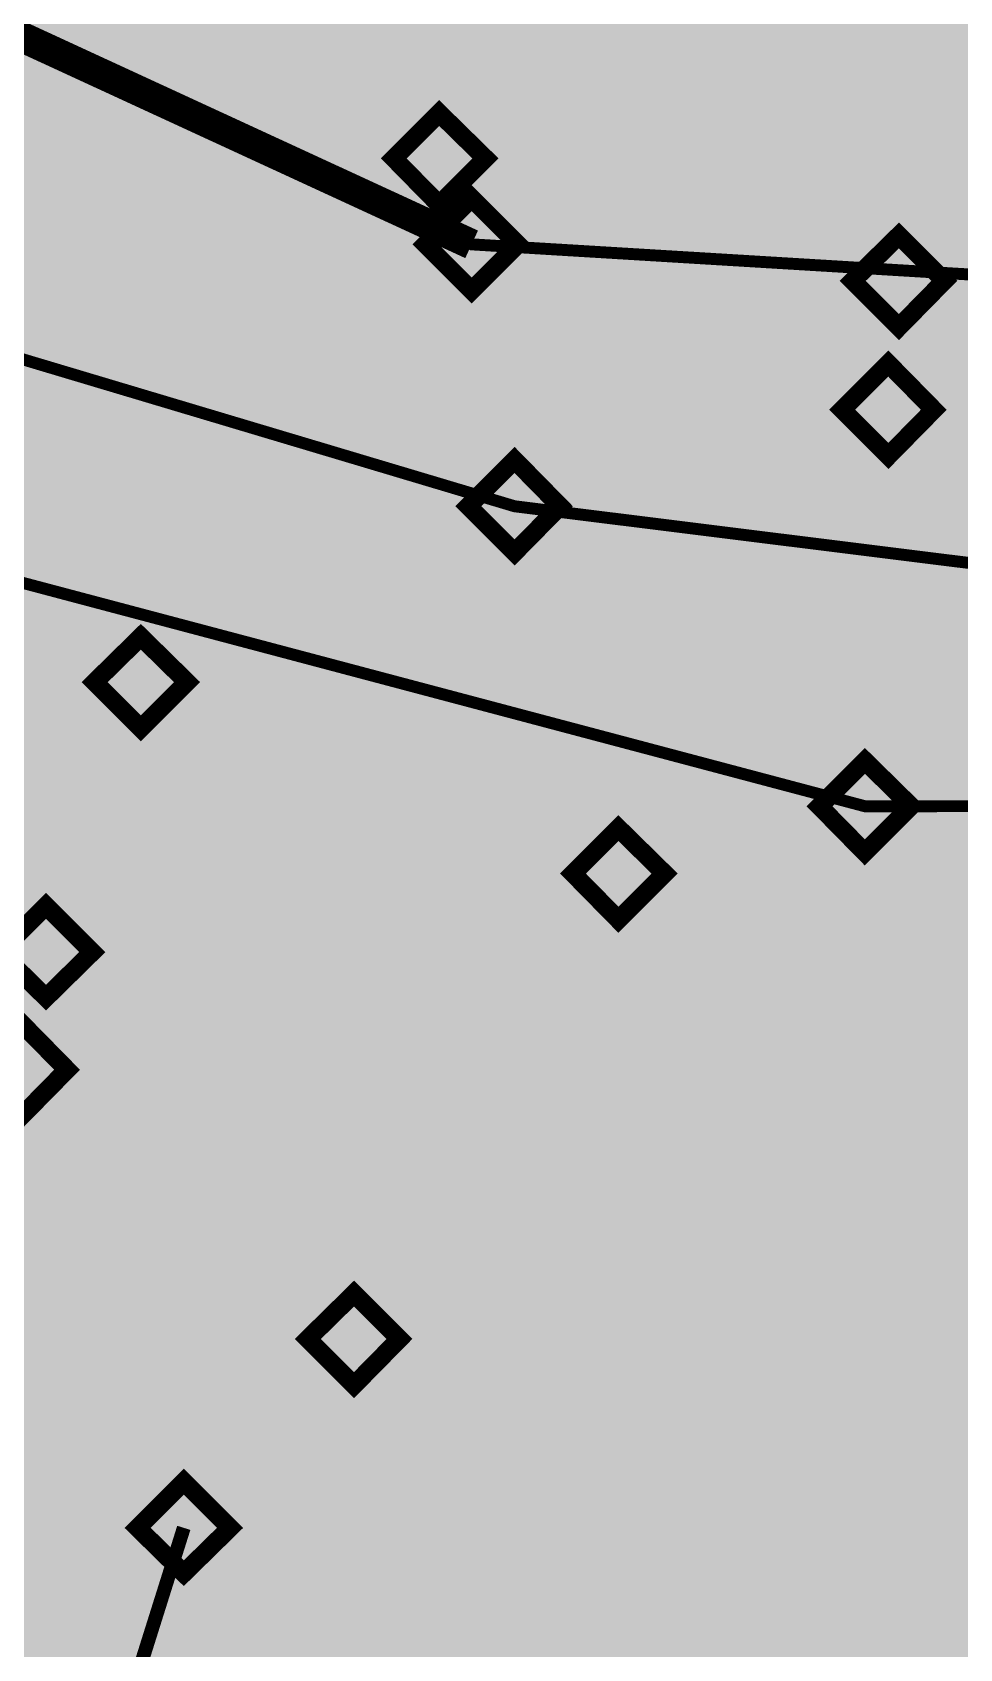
# Model space of a CAD drawing. Header units: millimetres. Extents: x 92 to 588, y 96 to 434.
# Drawn here: x 487.79 to 507.96, y 269.89 to 305.05 of the extents above; entities that cross this region are included whole.
import ezdxf

# ---------------------------------------------------------------- set-up
doc = ezdxf.new("R2010")
doc.units = ezdxf.units.MM
doc.layers.add('H', color=7, linetype='Continuous')
doc.layers.add('P', color=7, linetype='Continuous')

msp = doc.modelspace()

# ---------------------------------------------------------------- hatches: boundary and pattern name
at = {"layer": 'H', "linetype": 'Continuous'}
for points in [[(291.162, 223.903), (291.162, 433.788), (588.166, 433.788), (588.166, 223.903), (291.162, 223.903)], [(488.753, 302.061), (488.682, 302.061), (488.524, 302.096), (488.435, 302.113), (488.365, 302.149), (488.241, 302.237), (488.188, 302.29), (488.118, 302.36), (488.012, 302.554), (487.977, 302.66), (487.941, 302.784), (487.906, 303.084), (487.906, 303.242), (487.906, 303.419), (487.941, 303.719), (487.977, 303.86), (488.012, 303.983), (488.118, 304.23), (488.188, 304.318), (488.259, 304.424), (488.435, 304.583), (488.559, 304.636), (488.665, 304.689), (488.929, 304.742), (489.07, 304.742), (489.141, 304.742), (489.229, 304.742), (489.3, 304.724), (489.353, 304.706), (489.353, 304.371), (489.282, 304.407), (489.211, 304.424), (489.123, 304.442), (489.017, 304.442), (488.929, 304.442), (488.788, 304.407), (488.665, 304.354), (488.541, 304.283), (488.488, 304.23), (488.453, 304.177), (488.365, 304.036), (488.312, 303.877), (488.277, 303.683), (488.259, 303.578), (488.365, 303.401), (488.259, 303.331), (488.259, 303.295), (488.259, 303.26), (488.259, 303.048), (488.277, 302.819), (488.312, 302.731), (488.33, 302.66), (488.4, 302.537), (488.435, 302.484), (488.506, 302.413), (488.594, 302.378), (488.665, 302.343), (488.77, 302.343), (488.859, 302.343), (489, 302.396), (489.07, 302.449), (489.106, 302.484), (489.123, 302.519), (489.176, 302.625), (489.229, 302.801), (489.229, 302.943), (489.229, 303.013), (489.211, 303.154), (489.194, 303.207), (489.159, 303.26), (489.088, 303.348), (489.053, 303.383), (489.017, 303.419), (488.947, 303.454), (488.894, 303.454), (488.806, 303.472), (488.718, 303.472), (488.594, 303.472), (488.488, 303.436), (488.365, 303.401), (488.259, 303.578), (488.382, 303.666), (488.506, 303.719), (488.576, 303.736), (488.718, 303.754), (488.806, 303.754), (488.947, 303.754), (489.07, 303.736), (489.123, 303.719), (489.247, 303.648), (489.3, 303.613), (489.37, 303.56), (489.476, 303.419), (489.511, 303.331), (489.547, 303.242), (489.582, 303.066), (489.582, 302.943), (489.582, 302.854), (489.547, 302.66), (489.511, 302.572), (489.476, 302.502), (489.388, 302.36), (489.335, 302.308), (489.282, 302.237), (489.141, 302.149), (489.07, 302.113), (489, 302.096), (488.841, 302.061), (488.753, 302.061)], [(490.023, 302.113), (491.205, 304.389), (489.882, 304.389), (489.882, 304.689), (491.522, 304.689), (491.522, 304.301), (490.393, 302.113), (490.023, 302.113)], [(493.745, 302.061), (493.674, 302.061), (493.515, 302.096), (493.427, 302.113), (493.357, 302.149), (493.233, 302.237), (493.18, 302.29), (493.11, 302.36), (493.021, 302.554), (492.969, 302.66), (492.933, 302.784), (492.898, 303.084), (492.898, 303.242), (492.898, 303.419), (492.933, 303.719), (492.969, 303.86), (493.004, 303.983), (493.11, 304.23), (493.18, 304.318), (493.251, 304.424), (493.427, 304.583), (493.551, 304.636), (493.656, 304.689), (493.921, 304.742), (494.062, 304.742), (494.15, 304.742), (494.221, 304.742), (494.291, 304.724), (494.344, 304.706), (494.344, 304.371), (494.274, 304.407), (494.203, 304.424), (494.115, 304.442), (494.009, 304.442), (493.939, 304.442), (493.78, 304.407), (493.656, 304.354), (493.533, 304.283), (493.48, 304.23), (493.445, 304.177), (493.357, 304.036), (493.304, 303.877), (493.268, 303.683), (493.251, 303.578), (493.357, 303.401), (493.251, 303.331), (493.251, 303.295), (493.251, 303.26), (493.251, 303.048), (493.268, 302.819), (493.304, 302.731), (493.321, 302.66), (493.392, 302.537), (493.427, 302.484), (493.498, 302.413), (493.586, 302.378), (493.656, 302.343), (493.762, 302.343), (493.85, 302.343), (493.992, 302.396), (494.062, 302.449), (494.097, 302.484), (494.115, 302.519), (494.168, 302.625), (494.221, 302.801), (494.221, 302.943), (494.221, 303.013), (494.203, 303.154), (494.186, 303.207), (494.15, 303.26), (494.097, 303.348), (494.045, 303.383), (494.009, 303.419), (493.939, 303.454), (493.886, 303.454), (493.798, 303.472), (493.709, 303.472), (493.586, 303.472), (493.48, 303.436), (493.357, 303.401), (493.251, 303.578), (493.374, 303.666), (493.515, 303.719), (493.568, 303.736), (493.709, 303.754), (493.798, 303.754), (493.939, 303.754), (494.062, 303.736), (494.115, 303.719), (494.239, 303.648), (494.291, 303.613), (494.362, 303.56), (494.468, 303.419), (494.503, 303.331), (494.538, 303.242), (494.574, 303.066), (494.574, 302.943), (494.574, 302.854), (494.538, 302.66), (494.503, 302.572), (494.468, 302.502), (494.38, 302.36), (494.327, 302.308), (494.274, 302.237), (494.15, 302.149), (494.062, 302.113), (493.992, 302.096), (493.833, 302.061), (493.745, 302.061)], [(495.015, 302.113), (496.196, 304.389), (494.874, 304.389), (494.874, 304.689), (496.514, 304.689), (496.514, 304.301), (495.385, 302.113), (495.015, 302.113)], [(496.637, 301.302), (495.65, 302.308), (496.637, 303.295), (497.643, 302.308), (496.637, 301.302)], [(491.981, 302.113), (491.981, 302.607), (492.386, 302.607), (492.386, 302.113), (491.981, 302.113)], [(497.343, 299.432), (496.338, 300.438), (497.343, 301.443), (498.348, 300.438), (497.343, 299.432)], [(506.639, 298.639), (505.633, 299.644), (506.639, 300.632), (507.626, 299.644), (506.639, 298.639)], [(496.038, 296.963), (495.879, 296.981), (495.808, 297.016), (495.738, 297.051), (495.614, 297.139), (495.561, 297.192), (495.491, 297.263), (495.385, 297.457), (495.35, 297.563), (495.315, 297.686), (495.279, 297.968), (495.262, 298.145), (495.279, 298.303), (495.315, 298.621), (495.332, 298.744), (495.367, 298.886), (495.491, 299.115), (495.544, 299.221), (495.632, 299.327), (495.808, 299.468), (495.914, 299.538), (496.02, 299.573), (496.285, 299.644), (496.426, 299.644), (496.514, 299.644), (496.585, 299.626), (496.655, 299.626), (496.726, 299.609), (496.726, 299.274), (496.655, 299.291), (496.567, 299.327), (496.479, 299.344), (496.373, 299.344), (496.302, 299.344), (496.161, 299.309), (496.02, 299.256), (495.914, 299.185), (495.861, 299.133), (495.808, 299.062), (495.738, 298.938), (495.667, 298.78), (495.632, 298.586), (495.632, 298.48), (495.738, 298.303), (495.632, 298.233), (495.614, 298.198), (495.614, 298.162), (495.614, 297.933), (495.65, 297.721), (495.667, 297.633), (495.703, 297.563), (495.755, 297.439), (495.808, 297.386), (495.879, 297.316), (495.95, 297.263), (496.038, 297.245), (496.126, 297.245), (496.232, 297.245), (496.355, 297.298), (496.426, 297.351), (496.461, 297.386), (496.496, 297.422), (496.549, 297.527), (496.585, 297.686), (496.585, 297.827), (496.585, 297.915), (496.567, 298.039), (496.549, 298.092), (496.532, 298.145), (496.461, 298.251), (496.408, 298.286), (496.373, 298.303), (496.302, 298.339), (496.267, 298.356), (496.179, 298.374), (496.091, 298.374), (495.967, 298.374), (495.844, 298.339), (495.738, 298.303), (495.632, 298.48), (495.755, 298.55), (495.879, 298.603), (495.95, 298.639), (496.091, 298.656), (496.161, 298.656), (496.302, 298.656), (496.426, 298.621), (496.479, 298.603), (496.602, 298.55), (496.655, 298.498), (496.726, 298.445), (496.831, 298.321), (496.867, 298.233), (496.902, 298.145), (496.937, 297.951), (496.937, 297.845), (496.937, 297.757), (496.902, 297.563), (496.884, 297.474), (496.849, 297.404), (496.761, 297.263), (496.708, 297.192), (496.637, 297.139), (496.514, 297.051), (496.443, 297.016), (496.373, 296.981), (496.214, 296.963), (496.038, 296.963)], [(497.978, 296.963), (497.819, 296.981), (497.749, 297.016), (497.678, 297.051), (497.555, 297.139), (497.502, 297.192), (497.431, 297.263), (497.325, 297.457), (497.29, 297.563), (497.255, 297.686), (497.22, 297.968), (497.22, 298.145), (497.22, 298.303), (497.255, 298.621), (497.29, 298.744), (497.325, 298.886), (497.431, 299.115), (497.502, 299.221), (497.572, 299.327), (497.749, 299.468), (497.855, 299.538), (497.978, 299.573), (498.225, 299.644), (498.366, 299.644), (498.454, 299.644), (498.542, 299.626), (498.613, 299.626), (498.666, 299.609), (498.666, 299.274), (498.595, 299.291), (498.525, 299.327), (498.419, 299.344), (498.331, 299.344), (498.243, 299.344), (498.101, 299.309), (497.978, 299.256), (497.855, 299.185), (497.802, 299.133), (497.766, 299.062), (497.678, 298.938), (497.625, 298.78), (497.59, 298.586), (497.572, 298.48), (497.678, 298.303), (497.572, 298.233), (497.572, 298.198), (497.572, 298.162), (497.572, 298.127), (497.555, 298.074), (497.572, 297.933), (497.59, 297.721), (497.608, 297.633), (497.643, 297.563), (497.713, 297.439), (497.749, 297.386), (497.819, 297.316), (497.907, 297.263), (497.978, 297.245), (498.066, 297.245), (498.172, 297.245), (498.295, 297.298), (498.384, 297.351), (498.401, 297.386), (498.437, 297.422), (498.49, 297.527), (498.525, 297.686), (498.542, 297.827), (498.542, 297.915), (498.525, 298.039), (498.49, 298.092), (498.472, 298.145), (498.401, 298.251), (498.366, 298.286), (498.331, 298.303), (498.243, 298.339), (498.207, 298.356), (498.119, 298.374), (498.031, 298.374), (497.907, 298.374), (497.802, 298.339), (497.678, 298.303), (497.572, 298.48), (497.696, 298.55), (497.819, 298.603), (497.89, 298.639), (498.031, 298.656), (498.101, 298.656), (498.26, 298.656), (498.366, 298.621), (498.437, 298.603), (498.542, 298.55), (498.613, 298.498), (498.684, 298.445), (498.789, 298.321), (498.825, 298.233), (498.86, 298.145), (498.895, 297.951), (498.895, 297.845), (498.895, 297.757), (498.86, 297.563), (498.825, 297.474), (498.789, 297.404), (498.701, 297.263), (498.648, 297.192), (498.595, 297.139), (498.454, 297.051), (498.384, 297.016), (498.313, 296.981), (498.154, 296.963), (497.978, 296.963)], [(501.082, 296.945), (500.994, 296.945), (500.818, 296.981), (500.73, 296.998), (500.659, 297.033), (500.518, 297.122), (500.465, 297.175), (500.412, 297.228), (500.324, 297.351), (500.306, 297.422), (500.271, 297.492), (500.236, 297.651), (500.236, 297.721), (500.253, 297.827), (500.306, 298.021), (500.359, 298.109), (500.412, 298.198), (500.571, 298.339), (500.677, 298.392), (500.818, 298.251), (500.712, 298.127), (500.659, 298.074), (500.624, 297.986), (500.589, 297.827), (500.589, 297.739), (500.589, 297.633), (500.659, 297.439), (500.73, 297.369), (500.8, 297.298), (500.977, 297.21), (501.082, 297.21), (501.188, 297.21), (501.365, 297.28), (501.435, 297.333), (501.506, 297.404), (501.559, 297.58), (501.576, 297.704), (501.559, 297.774), (501.541, 297.898), (501.506, 297.951), (501.47, 298.004), (501.347, 298.092), (501.259, 298.145), (501.206, 298.18), (501.1, 298.215), (501.012, 298.251), (500.888, 298.303), (500.818, 298.251), (500.677, 298.392), (500.589, 298.462), (500.447, 298.568), (500.395, 298.639), (500.359, 298.709), (500.306, 298.868), (500.306, 298.974), (500.306, 299.044), (500.342, 299.185), (500.395, 299.291), (500.465, 299.415), (500.518, 299.45), (500.589, 299.503), (500.712, 299.573), (500.853, 299.626), (500.994, 299.644), (501.171, 299.644), (501.329, 299.626), (501.47, 299.573), (501.594, 299.503), (501.647, 299.468), (501.7, 299.415), (501.77, 299.309), (501.841, 299.203), (501.859, 299.062), (501.859, 298.991), (501.859, 298.903), (501.806, 298.727), (501.753, 298.656), (501.7, 298.568), (501.559, 298.427), (501.47, 298.392), (501.329, 298.533), (501.435, 298.656), (501.47, 298.709), (501.488, 298.78), (501.523, 298.921), (501.523, 298.991), (501.523, 299.08), (501.453, 299.221), (501.4, 299.274), (501.382, 299.309), (501.312, 299.344), (501.188, 299.397), (501.082, 299.397), (500.994, 299.397), (500.835, 299.344), (500.765, 299.291), (500.747, 299.274), (500.694, 299.203), (500.659, 299.097), (500.659, 299.009), (500.659, 298.956), (500.677, 298.833), (500.712, 298.797), (500.747, 298.744), (500.835, 298.674), (500.906, 298.639), (500.959, 298.603), (501.065, 298.55), (501.171, 298.498), (501.259, 298.48), (501.329, 298.533), (501.47, 298.392), (501.576, 298.321), (501.753, 298.198), (501.806, 298.109), (501.859, 298.039), (501.929, 297.845), (501.929, 297.721), (501.929, 297.651), (501.894, 297.492), (501.841, 297.351), (501.735, 297.228), (501.682, 297.175), (501.629, 297.122), (501.488, 297.033), (501.329, 296.981), (501.171, 296.945), (501.082, 296.945)], [(502.97, 296.963), (502.811, 296.981), (502.74, 297.016), (502.67, 297.051), (502.546, 297.139), (502.494, 297.192), (502.423, 297.263), (502.317, 297.457), (502.282, 297.563), (502.247, 297.686), (502.211, 297.968), (502.211, 298.145), (502.211, 298.303), (502.247, 298.621), (502.282, 298.744), (502.317, 298.886), (502.423, 299.115), (502.494, 299.221), (502.564, 299.327), (502.74, 299.468), (502.846, 299.538), (502.97, 299.573), (503.217, 299.644), (503.358, 299.644), (503.446, 299.644), (503.534, 299.626), (503.605, 299.626), (503.658, 299.609), (503.658, 299.274), (503.587, 299.291), (503.517, 299.327), (503.411, 299.344), (503.323, 299.344), (503.234, 299.344), (503.093, 299.309), (502.97, 299.256), (502.846, 299.185), (502.793, 299.133), (502.758, 299.062), (502.67, 298.938), (502.617, 298.78), (502.582, 298.586), (502.564, 298.48), (502.67, 298.303), (502.564, 298.233), (502.564, 298.198), (502.564, 298.162), (502.564, 297.933), (502.582, 297.721), (502.617, 297.633), (502.635, 297.563), (502.705, 297.439), (502.74, 297.386), (502.811, 297.316), (502.899, 297.263), (502.97, 297.245), (503.058, 297.245), (503.164, 297.245), (503.287, 297.298), (503.375, 297.351), (503.411, 297.386), (503.428, 297.422), (503.481, 297.527), (503.534, 297.686), (503.534, 297.827), (503.534, 297.915), (503.517, 298.039), (503.481, 298.092), (503.464, 298.145), (503.393, 298.251), (503.358, 298.286), (503.323, 298.303), (503.234, 298.339), (503.199, 298.356), (503.111, 298.374), (503.023, 298.374), (502.899, 298.374), (502.793, 298.339), (502.67, 298.303), (502.564, 298.48), (502.688, 298.55), (502.811, 298.603), (502.882, 298.639), (503.023, 298.656), (503.093, 298.656), (503.252, 298.656), (503.358, 298.621), (503.428, 298.603), (503.534, 298.55), (503.605, 298.498), (503.675, 298.445), (503.781, 298.321), (503.816, 298.233), (503.852, 298.145), (503.887, 297.951), (503.887, 297.845), (503.887, 297.757), (503.852, 297.563), (503.816, 297.474), (503.781, 297.404), (503.693, 297.263), (503.64, 297.192), (503.587, 297.139), (503.446, 297.051), (503.375, 297.016), (503.305, 296.981), (503.146, 296.963), (502.97, 296.963)], [(488.153, 296.081), (489.335, 298.374), (487.994, 298.374), (487.994, 298.674), (489.635, 298.674), (489.635, 298.286), (488.524, 296.081), (488.153, 296.081)], [(492.087, 296.081), (492.087, 296.981), (492.087, 297.263), (492.087, 298.268), (491.222, 297.263), (492.087, 297.263), (492.087, 296.981), (490.94, 296.981), (490.94, 297.333), (492.104, 298.674), (492.422, 298.674), (492.422, 297.263), (492.722, 297.263), (492.722, 296.981), (492.422, 296.981), (492.422, 296.081), (492.087, 296.081)], [(493.004, 296.081), (493.004, 296.451), (493.18, 296.61), (493.339, 296.769), (493.48, 296.91), (493.639, 297.069), (493.78, 297.228), (493.974, 297.492), (494.045, 297.598), (494.08, 297.686), (494.133, 297.898), (494.15, 298.004), (494.133, 298.109), (494.115, 298.18), (494.097, 298.233), (494.045, 298.286), (494.027, 298.321), (493.956, 298.374), (493.886, 298.392), (493.798, 298.427), (493.709, 298.427), (493.604, 298.427), (493.515, 298.409), (493.427, 298.374), (493.339, 298.339), (493.268, 298.321), (493.198, 298.268), (493.127, 298.233), (493.092, 298.198), (493.074, 298.568), (493.18, 298.621), (493.357, 298.674), (493.462, 298.692), (493.639, 298.727), (493.727, 298.727), (493.815, 298.727), (493.974, 298.709), (494.115, 298.656), (494.239, 298.586), (494.291, 298.533), (494.344, 298.48), (494.415, 298.374), (494.468, 298.251), (494.503, 298.092), (494.503, 298.021), (494.485, 297.863), (494.468, 297.739), (494.415, 297.616), (494.362, 297.492), (494.291, 297.386), (494.203, 297.28), (494.115, 297.157), (494.027, 297.051), (493.85, 296.875), (493.656, 296.681), (493.462, 296.504), (493.339, 296.381), (494.609, 296.381), (494.609, 296.081), (493.004, 296.081)], [(506.409, 295.834), (505.404, 296.839), (506.409, 297.845), (507.397, 296.839), (506.409, 295.834)], [(499.336, 297.016), (499.336, 297.51), (499.76, 297.51), (499.76, 297.016), (499.336, 297.016)], [(490.111, 296.081), (490.111, 296.575), (490.517, 296.575), (490.517, 296.081), (490.111, 296.081)], [(498.278, 293.735), (497.272, 294.74), (498.278, 295.746), (499.266, 294.74), (498.278, 293.735)], [(504.24, 292.324), (504.134, 292.342), (503.975, 292.359), (503.887, 292.394), (503.816, 292.412), (503.675, 292.5), (503.622, 292.553), (503.57, 292.606), (503.481, 292.73), (503.446, 292.8), (503.428, 292.871), (503.393, 293.029), (503.393, 293.1), (503.393, 293.206), (503.464, 293.4), (503.517, 293.488), (503.57, 293.576), (503.728, 293.717), (503.834, 293.77), (503.975, 293.629), (503.869, 293.523), (503.816, 293.453), (503.781, 293.382), (503.746, 293.223), (503.746, 293.135), (503.746, 293.012), (503.816, 292.818), (503.887, 292.747), (503.958, 292.677), (504.134, 292.588), (504.24, 292.588), (504.346, 292.588), (504.522, 292.659), (504.593, 292.73), (504.645, 292.8), (504.716, 292.977), (504.716, 293.082), (504.716, 293.153), (504.698, 293.276), (504.663, 293.329), (504.628, 293.382), (504.504, 293.47), (504.416, 293.523), (504.346, 293.559), (504.257, 293.594), (504.169, 293.629), (504.046, 293.682), (503.975, 293.629), (503.834, 293.77), (503.746, 293.841), (503.605, 293.964), (503.552, 294.017), (503.517, 294.088), (503.464, 294.264), (503.464, 294.352), (503.464, 294.423), (503.481, 294.564), (503.552, 294.688), (503.622, 294.793), (503.675, 294.846), (503.728, 294.882), (503.852, 294.952), (503.993, 295.005), (504.152, 295.04), (504.328, 295.04), (504.487, 295.005), (504.628, 294.97), (504.751, 294.899), (504.804, 294.846), (504.857, 294.811), (504.928, 294.705), (504.981, 294.582), (505.016, 294.441), (505.016, 294.37), (505.016, 294.282), (504.963, 294.123), (504.91, 294.035), (504.857, 293.947), (504.716, 293.823), (504.628, 293.77), (504.487, 293.911), (504.593, 294.035), (504.628, 294.088), (504.645, 294.158), (504.681, 294.299), (504.681, 294.37), (504.663, 294.458), (504.61, 294.599), (504.557, 294.67), (504.522, 294.688), (504.451, 294.74), (504.328, 294.776), (504.24, 294.776), (504.152, 294.776), (503.993, 294.723), (503.922, 294.67), (503.905, 294.652), (503.852, 294.582), (503.816, 294.476), (503.799, 294.388), (503.816, 294.335), (503.834, 294.229), (503.869, 294.176), (503.905, 294.141), (503.993, 294.053), (504.046, 294.017), (504.222, 293.929), (504.328, 293.894), (504.416, 293.858), (504.487, 293.911), (504.628, 293.77), (504.734, 293.7), (504.892, 293.576), (504.963, 293.506), (505.016, 293.418), (505.069, 293.223), (505.086, 293.118), (505.069, 293.029), (505.051, 292.871), (504.981, 292.747), (504.892, 292.606), (504.84, 292.553), (504.769, 292.5), (504.645, 292.412), (504.487, 292.359), (504.328, 292.342), (504.24, 292.324)], [(499.283, 292.342), (499.195, 292.342), (499.036, 292.377), (498.966, 292.394), (498.895, 292.43), (498.772, 292.518), (498.701, 292.571), (498.648, 292.641), (498.542, 292.835), (498.49, 292.941), (498.472, 293.065), (498.419, 293.365), (498.419, 293.523), (498.419, 293.7), (498.454, 294), (498.49, 294.141), (498.525, 294.264), (498.631, 294.511), (498.701, 294.599), (498.772, 294.705), (498.966, 294.864), (499.072, 294.917), (499.177, 294.97), (499.442, 295.023), (499.583, 295.023), (499.671, 295.023), (499.742, 295.023), (499.812, 295.005), (499.883, 294.987), (499.883, 294.652), (499.812, 294.688), (499.724, 294.705), (499.636, 294.723), (499.53, 294.723), (499.46, 294.723), (499.301, 294.688), (499.177, 294.635), (499.072, 294.564), (499.019, 294.511), (498.966, 294.458), (498.878, 294.317), (498.825, 294.158), (498.789, 293.964), (498.772, 293.858), (498.895, 293.682), (498.772, 293.612), (498.772, 293.576), (498.772, 293.541), (498.772, 293.329), (498.807, 293.1), (498.825, 293.012), (498.86, 292.941), (498.913, 292.818), (498.948, 292.765), (499.036, 292.694), (499.107, 292.659), (499.195, 292.624), (499.283, 292.624), (499.389, 292.624), (499.513, 292.677), (499.583, 292.73), (499.618, 292.765), (499.654, 292.8), (499.689, 292.906), (499.742, 293.065), (499.742, 293.223), (499.742, 293.294), (499.724, 293.435), (499.707, 293.488), (499.689, 293.541), (499.618, 293.629), (499.565, 293.664), (499.53, 293.7), (499.46, 293.735), (499.424, 293.735), (499.336, 293.753), (499.248, 293.753), (499.125, 293.753), (499.001, 293.717), (498.895, 293.682), (498.772, 293.858), (498.895, 293.947), (499.036, 294), (499.089, 294.017), (499.248, 294.035), (499.319, 294.035), (499.46, 294.035), (499.583, 294.017), (499.636, 294), (499.76, 293.929), (499.812, 293.894), (499.883, 293.841), (499.989, 293.7), (500.024, 293.612), (500.059, 293.523), (500.095, 293.347), (500.095, 293.223), (500.095, 293.135), (500.059, 292.941), (500.024, 292.853), (500.006, 292.783), (499.901, 292.641), (499.848, 292.588), (499.795, 292.518), (499.671, 292.43), (499.601, 292.394), (499.53, 292.377), (499.371, 292.342), (499.283, 292.342)], [(501.224, 292.342), (501.135, 292.342), (500.977, 292.377), (500.906, 292.394), (500.835, 292.43), (500.712, 292.518), (500.659, 292.571), (500.589, 292.641), (500.483, 292.835), (500.447, 292.941), (500.412, 293.065), (500.377, 293.365), (500.377, 293.523), (500.377, 293.7), (500.412, 294), (500.43, 294.141), (500.483, 294.264), (500.589, 294.511), (500.659, 294.599), (500.73, 294.705), (500.906, 294.864), (501.012, 294.917), (501.135, 294.97), (501.382, 295.023), (501.523, 295.023), (501.612, 295.023), (501.682, 295.023), (501.753, 295.005), (501.823, 294.987), (501.823, 294.652), (501.753, 294.688), (501.665, 294.705), (501.576, 294.723), (501.488, 294.723), (501.4, 294.723), (501.259, 294.688), (501.118, 294.635), (501.012, 294.564), (500.959, 294.511), (500.906, 294.458), (500.835, 294.317), (500.765, 294.158), (500.73, 293.964), (500.73, 293.858), (500.835, 293.682), (500.73, 293.612), (500.73, 293.576), (500.712, 293.541), (500.712, 293.329), (500.747, 293.1), (500.765, 293.012), (500.8, 292.941), (500.871, 292.818), (500.906, 292.765), (500.977, 292.694), (501.047, 292.659), (501.135, 292.624), (501.224, 292.624), (501.329, 292.624), (501.453, 292.677), (501.523, 292.73), (501.559, 292.765), (501.594, 292.8), (501.647, 292.906), (501.682, 293.065), (501.7, 293.223), (501.7, 293.294), (501.665, 293.435), (501.647, 293.488), (501.629, 293.541), (501.559, 293.629), (501.523, 293.664), (501.488, 293.7), (501.4, 293.735), (501.365, 293.735), (501.276, 293.753), (501.188, 293.753), (501.065, 293.753), (500.941, 293.717), (500.835, 293.682), (500.73, 293.858), (500.853, 293.947), (500.977, 294), (501.047, 294.017), (501.188, 294.035), (501.259, 294.035), (501.4, 294.035), (501.523, 294.017), (501.576, 294), (501.7, 293.929), (501.77, 293.894), (501.823, 293.841), (501.929, 293.7), (501.982, 293.612), (502, 293.523), (502.035, 293.347), (502.053, 293.223), (502.035, 293.135), (502.017, 292.941), (501.982, 292.853), (501.947, 292.783), (501.859, 292.641), (501.806, 292.588), (501.735, 292.518), (501.612, 292.43), (501.541, 292.394), (501.47, 292.377), (501.312, 292.342), (501.224, 292.342)], [(505.545, 292.394), (506.727, 294.67), (505.386, 294.67), (505.386, 294.97), (507.027, 294.97), (507.027, 294.582), (505.915, 292.394), (505.545, 292.394)], [(489.088, 290.666), (488.912, 290.666), (488.735, 290.701), (488.559, 290.754), (488.418, 290.807), (488.418, 291.177), (488.488, 291.142), (488.559, 291.107), (488.629, 291.072), (488.718, 291.036), (488.823, 291.001), (488.912, 290.983), (489, 290.966), (489.106, 290.966), (489.194, 290.966), (489.3, 291.001), (489.353, 291.019), (489.441, 291.089), (489.476, 291.124), (489.529, 291.195), (489.564, 291.301), (489.6, 291.407), (489.6, 291.548), (489.6, 291.601), (489.582, 291.724), (489.564, 291.777), (489.547, 291.812), (489.494, 291.883), (489.458, 291.918), (489.423, 291.953), (489.335, 291.989), (489.282, 292.006), (489.159, 292.024), (489.035, 292.042), (488.894, 292.024), (488.753, 292.006), (488.612, 291.989), (488.524, 291.971), (488.524, 293.294), (489.935, 293.294), (489.935, 292.994), (488.859, 292.994), (488.859, 292.306), (489.035, 292.324), (489.088, 292.324), (489.282, 292.324), (489.423, 292.289), (489.494, 292.271), (489.635, 292.218), (489.688, 292.165), (489.758, 292.112), (489.846, 291.989), (489.882, 291.918), (489.917, 291.848), (489.952, 291.654), (489.952, 291.548), (489.952, 291.442), (489.917, 291.283), (489.899, 291.195), (489.864, 291.124), (489.776, 290.983), (489.723, 290.913), (489.67, 290.86), (489.529, 290.772), (489.458, 290.736), (489.37, 290.701), (489.194, 290.666), (489.088, 290.666)], [(502.494, 292.394), (502.494, 292.888), (502.917, 292.888), (502.917, 292.394), (502.494, 292.394)], [(490.146, 289.907), (489.141, 290.913), (490.146, 291.901), (491.152, 290.913), (490.146, 289.907)], [(487.43, 290.719), (487.43, 291.213), (487.853, 291.213), (487.853, 290.719), (487.43, 290.719)], [(506.903, 287.967), (506.815, 287.967), (506.656, 288.002), (506.586, 288.02), (506.515, 288.055), (506.392, 288.143), (506.339, 288.196), (506.268, 288.267), (506.162, 288.461), (506.127, 288.584), (506.092, 288.69), (506.057, 288.99), (506.057, 289.149), (506.057, 289.325), (506.092, 289.625), (506.127, 289.766), (506.162, 289.89), (506.268, 290.137), (506.339, 290.243), (506.409, 290.331), (506.586, 290.489), (506.692, 290.542), (506.815, 290.595), (507.062, 290.648), (507.203, 290.648), (507.291, 290.648), (507.38, 290.648), (507.45, 290.631), (507.503, 290.613), (507.503, 290.278), (507.432, 290.313), (507.344, 290.331), (507.256, 290.348), (507.168, 290.348), (507.08, 290.348), (506.939, 290.331), (506.815, 290.278), (506.692, 290.19), (506.639, 290.137), (506.586, 290.084), (506.515, 289.943), (506.462, 289.784), (506.409, 289.59), (506.409, 289.484), (506.515, 289.308), (506.409, 289.237), (506.409, 289.202), (506.409, 289.167), (506.392, 289.131), (506.392, 289.078), (506.409, 288.955), (506.427, 288.726), (506.445, 288.655), (506.48, 288.567), (506.55, 288.443), (506.586, 288.39), (506.656, 288.32), (506.745, 288.285), (506.815, 288.249), (506.903, 288.249), (507.009, 288.249), (507.133, 288.302), (507.203, 288.355), (507.238, 288.39), (507.274, 288.443), (507.327, 288.532), (507.362, 288.708), (507.38, 288.849), (507.38, 288.92), (507.344, 289.061), (507.327, 289.114), (507.309, 289.167), (507.238, 289.255), (507.203, 289.29), (507.168, 289.325), (507.08, 289.361), (507.044, 289.361), (506.956, 289.378), (506.868, 289.378), (506.745, 289.378), (506.639, 289.343), (506.515, 289.308), (506.409, 289.484), (506.533, 289.572), (506.656, 289.625), (506.727, 289.643), (506.868, 289.66), (506.939, 289.678), (507.097, 289.66), (507.203, 289.643), (507.274, 289.625), (507.38, 289.555), (507.45, 289.519), (507.521, 289.466), (507.626, 289.325), (507.662, 289.237), (507.697, 289.167), (507.732, 288.973), (507.732, 288.761), (507.697, 288.584), (507.662, 288.496), (507.626, 288.408), (507.538, 288.267), (507.485, 288.214), (507.432, 288.143), (507.291, 288.055), (507.221, 288.02), (507.15, 288.002), (506.991, 287.967), (506.903, 287.967)], [(505.898, 287.209), (504.91, 288.214), (505.898, 289.202), (506.903, 288.214), (505.898, 287.209)], [(488.4, 285.939), (489.582, 288.214), (488.259, 288.214), (488.259, 288.514), (489.899, 288.514), (489.899, 288.126), (488.77, 285.939), (488.4, 285.939)], [(490.429, 285.939), (490.429, 286.203), (490.887, 286.203), (490.887, 287.932), (490.429, 287.932), (490.429, 288.161), (490.552, 288.161), (490.746, 288.214), (490.817, 288.249), (490.887, 288.32), (490.94, 288.426), (490.958, 288.532), (491.222, 288.532), (491.222, 286.203), (491.681, 286.203), (491.681, 285.939), (490.429, 285.939)], [(493.462, 285.939), (493.462, 286.203), (493.939, 286.203), (493.939, 287.932), (493.462, 287.932), (493.462, 288.161), (493.586, 288.161), (493.798, 288.214), (493.85, 288.249), (493.886, 288.267), (493.939, 288.32), (493.992, 288.426), (493.992, 288.532), (494.274, 288.532), (494.274, 286.203), (494.732, 286.203), (494.732, 285.939), (493.462, 285.939)], [(495.35, 285.939), (496.532, 288.214), (495.191, 288.214), (495.191, 288.514), (496.831, 288.514), (496.831, 288.126), (495.72, 285.939), (495.35, 285.939)], [(500.536, 285.745), (499.548, 286.75), (500.536, 287.738), (501.541, 286.75), (500.536, 285.745)], [(492.298, 285.939), (492.298, 286.433), (492.722, 286.433), (492.722, 285.939), (492.298, 285.939)], [(488.083, 284.051), (487.077, 285.039), (488.083, 286.044), (489.088, 285.039), (488.083, 284.051)], [(499.319, 283.258), (499.23, 283.275), (499.072, 283.293), (499.001, 283.328), (498.93, 283.363), (498.807, 283.452), (498.754, 283.504), (498.684, 283.575), (498.578, 283.769), (498.542, 283.875), (498.507, 283.998), (498.472, 284.281), (498.472, 284.457), (498.472, 284.616), (498.507, 284.916), (498.542, 285.057), (498.578, 285.198), (498.684, 285.427), (498.754, 285.533), (498.825, 285.621), (499.001, 285.78), (499.107, 285.833), (499.23, 285.886), (499.477, 285.939), (499.618, 285.956), (499.707, 285.956), (499.795, 285.939), (499.865, 285.939), (499.918, 285.921), (499.918, 285.586), (499.848, 285.603), (499.76, 285.639), (499.671, 285.656), (499.583, 285.656), (499.495, 285.656), (499.354, 285.621), (499.23, 285.568), (499.107, 285.48), (499.054, 285.427), (499.001, 285.374), (498.93, 285.251), (498.878, 285.074), (498.825, 284.898), (498.825, 284.792), (498.93, 284.598), (498.825, 284.545), (498.825, 284.51), (498.807, 284.422), (498.807, 284.386), (498.825, 284.245), (498.842, 284.034), (498.86, 283.945), (498.895, 283.857), (498.966, 283.734), (499.001, 283.698), (499.072, 283.628), (499.16, 283.575), (499.23, 283.557), (499.319, 283.54), (499.424, 283.557), (499.548, 283.61), (499.636, 283.663), (499.654, 283.698), (499.689, 283.734), (499.742, 283.822), (499.777, 283.998), (499.795, 284.139), (499.795, 284.228), (499.76, 284.351), (499.742, 284.404), (499.724, 284.457), (499.654, 284.563), (499.618, 284.598), (499.583, 284.616), (499.495, 284.651), (499.46, 284.669), (499.371, 284.686), (499.283, 284.686), (499.16, 284.686), (499.054, 284.651), (498.93, 284.598), (498.825, 284.792), (498.948, 284.863), (499.072, 284.916), (499.142, 284.951), (499.283, 284.968), (499.354, 284.968), (499.513, 284.968), (499.618, 284.933), (499.689, 284.916), (499.795, 284.863), (499.865, 284.81), (499.936, 284.757), (500.042, 284.616), (500.077, 284.545), (500.112, 284.457), (500.148, 284.263), (500.148, 284.157), (500.148, 284.051), (500.112, 283.875), (500.077, 283.787), (500.042, 283.698), (499.954, 283.557), (499.901, 283.504), (499.848, 283.452), (499.707, 283.363), (499.636, 283.328), (499.565, 283.293), (499.407, 283.275), (499.319, 283.258)], [(500.835, 283.275), (500.747, 283.275), (500.677, 283.293), (500.606, 283.31), (500.606, 283.628), (500.677, 283.61), (500.765, 283.593), (500.853, 283.575), (500.941, 283.575), (501.03, 283.575), (501.188, 283.593), (501.312, 283.646), (501.435, 283.734), (501.488, 283.787), (501.523, 283.84), (501.594, 283.981), (501.665, 284.139), (501.7, 284.333), (501.7, 284.422), (501.594, 284.616), (501.7, 284.669), (501.7, 284.739), (501.7, 284.792), (501.717, 284.845), (501.7, 284.968), (501.682, 285.18), (501.665, 285.268), (501.629, 285.357), (501.559, 285.48), (501.523, 285.533), (501.488, 285.568), (501.418, 285.621), (501.365, 285.639), (501.294, 285.674), (501.206, 285.674), (501.1, 285.656), (500.959, 285.621), (500.888, 285.551), (500.853, 285.515), (500.835, 285.48), (500.783, 285.392), (500.747, 285.215), (500.73, 285.074), (500.73, 285.004), (500.747, 284.863), (500.783, 284.81), (500.8, 284.757), (500.871, 284.669), (500.906, 284.633), (500.941, 284.598), (501.012, 284.563), (501.065, 284.545), (501.153, 284.545), (501.241, 284.528), (501.347, 284.545), (501.47, 284.58), (501.594, 284.616), (501.7, 284.422), (501.559, 284.351), (501.435, 284.298), (501.365, 284.281), (501.241, 284.245), (501.171, 284.245), (501.03, 284.263), (500.906, 284.281), (500.835, 284.298), (500.73, 284.369), (500.659, 284.404), (500.589, 284.457), (500.483, 284.598), (500.447, 284.669), (500.412, 284.757), (500.377, 284.951), (500.377, 285.057), (500.377, 285.163), (500.412, 285.339), (500.447, 285.427), (500.483, 285.515), (500.571, 285.656), (500.624, 285.709), (500.677, 285.762), (500.818, 285.85), (500.959, 285.921), (501.118, 285.956), (501.294, 285.956), (501.453, 285.921), (501.523, 285.886), (501.594, 285.868), (501.717, 285.78), (501.77, 285.727), (501.841, 285.639), (501.947, 285.462), (501.982, 285.357), (502.017, 285.233), (502.053, 284.933), (502.053, 284.598), (502.017, 284.298), (501.982, 284.157), (501.947, 284.016), (501.841, 283.787), (501.77, 283.681), (501.7, 283.593), (501.523, 283.434), (501.418, 283.381), (501.312, 283.328), (501.047, 283.275), (500.906, 283.275), (500.835, 283.275)], [(504.31, 283.258), (504.222, 283.275), (504.063, 283.293), (503.993, 283.328), (503.922, 283.363), (503.799, 283.452), (503.746, 283.504), (503.675, 283.575), (503.57, 283.769), (503.534, 283.875), (503.499, 283.998), (503.464, 284.281), (503.464, 284.616), (503.499, 284.916), (503.534, 285.057), (503.57, 285.198), (503.675, 285.427), (503.746, 285.533), (503.816, 285.621), (503.993, 285.78), (504.099, 285.833), (504.222, 285.886), (504.469, 285.939), (504.61, 285.956), (504.698, 285.956), (504.787, 285.939), (504.857, 285.939), (504.91, 285.921), (504.91, 285.586), (504.84, 285.603), (504.769, 285.639), (504.663, 285.656), (504.575, 285.656), (504.487, 285.656), (504.346, 285.621), (504.222, 285.568), (504.099, 285.48), (504.046, 285.427), (504.01, 285.374), (503.922, 285.251), (503.869, 285.074), (503.834, 284.898), (503.816, 284.792), (503.922, 284.598), (503.816, 284.545), (503.816, 284.51), (503.816, 284.475), (503.816, 284.422), (503.799, 284.386), (503.816, 284.245), (503.834, 284.034), (503.852, 283.945), (503.887, 283.857), (503.958, 283.734), (503.993, 283.698), (504.063, 283.628), (504.152, 283.575), (504.222, 283.557), (504.31, 283.54), (504.416, 283.557), (504.54, 283.61), (504.628, 283.663), (504.645, 283.698), (504.681, 283.734), (504.734, 283.822), (504.769, 283.998), (504.787, 284.139), (504.787, 284.228), (504.769, 284.351), (504.734, 284.404), (504.716, 284.457), (504.645, 284.563), (504.61, 284.598), (504.575, 284.616), (504.487, 284.651), (504.451, 284.669), (504.363, 284.686), (504.275, 284.686), (504.152, 284.686), (504.046, 284.651), (503.922, 284.598), (503.816, 284.792), (503.94, 284.863), (504.063, 284.916), (504.134, 284.951), (504.275, 284.968), (504.346, 284.968), (504.504, 284.968), (504.61, 284.933), (504.681, 284.916), (504.787, 284.863), (504.857, 284.81), (504.928, 284.757), (505.034, 284.616), (505.069, 284.545), (505.104, 284.457), (505.139, 284.263), (505.139, 284.157), (505.139, 284.051), (505.104, 283.875), (505.069, 283.787), (505.034, 283.698), (504.945, 283.557), (504.892, 283.504), (504.84, 283.452), (504.698, 283.363), (504.628, 283.328), (504.557, 283.293), (504.399, 283.275), (504.31, 283.258)], [(506.145, 283.258), (505.968, 283.275), (505.792, 283.31), (505.616, 283.346), (505.475, 283.416), (505.475, 283.787), (505.545, 283.751), (505.686, 283.681), (505.774, 283.646), (505.88, 283.61), (505.968, 283.593), (506.057, 283.575), (506.162, 283.557), (506.251, 283.575), (506.356, 283.61), (506.409, 283.628), (506.498, 283.681), (506.533, 283.716), (506.586, 283.804), (506.621, 283.893), (506.656, 284.016), (506.656, 284.139), (506.656, 284.21), (506.639, 284.316), (506.621, 284.369), (506.603, 284.404), (506.55, 284.492), (506.515, 284.51), (506.48, 284.545), (506.392, 284.598), (506.339, 284.598), (506.215, 284.633), (506.092, 284.633), (505.951, 284.633), (505.81, 284.616), (505.669, 284.598), (505.58, 284.563), (505.58, 285.903), (506.991, 285.903), (506.991, 285.603), (505.915, 285.603), (505.915, 284.916), (505.968, 284.916), (506.092, 284.933), (506.145, 284.933), (506.339, 284.916), (506.48, 284.898), (506.55, 284.88), (506.674, 284.81), (506.745, 284.757), (506.815, 284.722), (506.903, 284.598), (506.939, 284.528), (506.974, 284.439), (507.009, 284.263), (507.009, 284.139), (507.009, 284.051), (506.974, 283.875), (506.956, 283.787), (506.921, 283.716), (506.833, 283.575), (506.78, 283.522), (506.727, 283.469), (506.586, 283.363), (506.515, 283.328), (506.427, 283.293), (506.251, 283.275), (506.145, 283.258)], [(502.546, 283.31), (502.546, 283.804), (502.952, 283.804), (502.952, 283.31), (502.546, 283.31)], [(487.553, 281.476), (486.548, 282.481), (487.553, 283.487), (488.541, 282.481), (487.553, 281.476)], [(490.464, 280.083), (490.464, 280.365), (490.534, 280.365), (490.658, 280.4), (490.711, 280.435), (490.746, 280.471), (490.817, 280.576), (490.852, 280.647), (490.87, 280.7), (490.905, 280.876), (490.922, 280.964), (490.94, 281.176), (490.94, 281.423), (490.94, 281.688), (490.922, 281.882), (490.905, 281.988), (490.87, 282.146), (490.852, 282.217), (490.817, 282.27), (490.746, 282.376), (490.711, 282.411), (490.658, 282.446), (490.534, 282.481), (490.393, 282.481), (490.27, 282.446), (490.235, 282.411), (490.182, 282.376), (490.111, 282.27), (490.076, 282.217), (490.058, 282.146), (490.023, 281.97), (490.005, 281.882), (489.988, 281.67), (489.988, 281.423), (489.988, 281.158), (490.005, 280.964), (490.023, 280.876), (490.058, 280.718), (490.076, 280.647), (490.111, 280.576), (490.182, 280.471), (490.217, 280.435), (490.27, 280.4), (490.393, 280.365), (490.464, 280.365), (490.464, 280.083), (490.358, 280.083), (490.182, 280.118), (490.023, 280.206), (489.899, 280.329), (489.846, 280.418), (489.794, 280.506), (489.723, 280.7), (489.67, 280.964), (489.635, 281.264), (489.635, 281.423), (489.635, 281.599), (489.67, 281.899), (489.723, 282.146), (489.794, 282.358), (489.846, 282.446), (489.899, 282.517), (490.023, 282.64), (490.182, 282.728), (490.358, 282.764), (490.464, 282.764), (490.57, 282.764), (490.764, 282.728), (490.905, 282.64), (491.046, 282.517), (491.099, 282.428), (491.134, 282.34), (491.222, 282.146), (491.258, 281.882), (491.293, 281.599), (491.293, 281.423), (491.293, 281.264), (491.258, 280.947), (491.222, 280.7), (491.134, 280.488), (491.081, 280.4), (491.028, 280.329), (490.905, 280.206), (490.746, 280.118), (490.57, 280.083), (490.464, 280.083)], [(495.367, 280.083), (495.262, 280.083), (495.068, 280.1), (494.979, 280.118), (494.803, 280.171), (494.662, 280.241), (494.662, 280.612), (494.803, 280.523), (494.979, 280.453), (495.068, 280.418), (495.244, 280.382), (495.35, 280.382), (495.456, 280.382), (495.561, 280.418), (495.614, 280.435), (495.703, 280.488), (495.738, 280.523), (495.791, 280.594), (495.844, 280.7), (495.861, 280.735), (495.879, 280.859), (495.879, 280.929), (495.879, 281), (495.861, 281.106), (495.808, 281.194), (495.755, 281.264), (495.72, 281.3), (495.65, 281.353), (495.544, 281.37), (495.438, 281.388), (495.332, 281.388), (495.191, 281.388), (495.191, 281.67), (495.297, 281.67), (495.42, 281.688), (495.597, 281.741), (495.685, 281.793), (495.72, 281.811), (495.773, 281.882), (495.826, 282.005), (495.826, 282.111), (495.826, 282.164), (495.808, 282.234), (495.791, 282.287), (495.773, 282.305), (495.72, 282.376), (495.685, 282.393), (495.614, 282.428), (495.544, 282.446), (495.456, 282.464), (495.367, 282.464), (495.279, 282.464), (495.191, 282.446), (495.103, 282.428), (494.997, 282.393), (494.926, 282.358), (494.856, 282.323), (494.803, 282.287), (494.75, 282.252), (494.732, 282.605), (494.856, 282.675), (495.032, 282.728), (495.138, 282.746), (495.315, 282.764), (495.403, 282.764), (495.579, 282.764), (495.703, 282.728), (495.773, 282.711), (495.897, 282.658), (495.95, 282.623), (496.002, 282.587), (496.091, 282.481), (496.126, 282.428), (496.144, 282.358), (496.179, 282.217), (496.179, 282.146), (496.179, 282.04), (496.108, 281.864), (496.038, 281.776), (495.967, 281.705), (495.791, 281.599), (495.703, 281.564), (495.791, 281.529), (495.879, 281.494), (495.967, 281.441), (496.038, 281.37), (496.091, 281.335), (496.144, 281.247), (496.179, 281.194), (496.196, 281.123), (496.232, 280.982), (496.232, 280.894), (496.232, 280.806), (496.196, 280.647), (496.161, 280.576), (496.144, 280.506), (496.055, 280.382), (496.002, 280.312), (495.932, 280.259), (495.808, 280.171), (495.72, 280.135), (495.65, 280.118), (495.456, 280.083), (495.367, 280.083)], [(487.871, 280.135), (489.053, 282.411), (487.712, 282.411), (487.712, 282.711), (489.353, 282.711), (489.353, 282.323), (488.241, 280.135), (487.871, 280.135)], [(493.745, 280.135), (493.745, 281.017), (493.745, 281.3), (493.745, 282.305), (492.88, 281.3), (493.745, 281.3), (493.745, 281.017), (492.616, 281.017), (492.616, 281.388), (493.762, 282.711), (494.08, 282.711), (494.08, 281.3), (494.397, 281.3), (494.397, 281.017), (494.08, 281.017), (494.08, 280.135), (493.745, 280.135)], [(491.769, 280.135), (491.769, 280.629), (492.192, 280.629), (492.192, 280.135), (491.769, 280.135)], [(494.785, 275.62), (493.78, 276.625), (494.785, 277.613), (495.773, 276.625), (494.785, 275.62)], [(495.103, 274.279), (496.285, 276.555), (494.944, 276.555), (494.944, 276.855), (496.585, 276.855), (496.585, 276.467), (495.473, 274.279), (495.103, 274.279)], [(497.114, 274.279), (497.114, 274.526), (497.59, 274.526), (497.59, 276.273), (497.114, 276.273), (497.114, 276.502), (497.237, 276.502), (497.431, 276.537), (497.502, 276.572), (497.59, 276.661), (497.643, 276.766), (497.643, 276.872), (497.925, 276.872), (497.925, 274.526), (498.384, 274.526), (498.384, 274.279), (497.114, 274.279)], [(500.659, 274.209), (500.483, 274.226), (500.289, 274.262), (500.13, 274.297), (499.989, 274.368), (499.989, 274.738), (500.059, 274.703), (500.13, 274.667), (500.2, 274.632), (500.289, 274.597), (500.395, 274.562), (500.483, 274.544), (500.571, 274.526), (500.659, 274.509), (500.765, 274.526), (500.871, 274.562), (500.924, 274.579), (501.012, 274.632), (501.047, 274.667), (501.1, 274.756), (501.135, 274.861), (501.171, 274.967), (501.171, 275.091), (501.171, 275.161), (501.153, 275.267), (501.135, 275.32), (501.118, 275.355), (501.065, 275.443), (501.03, 275.461), (500.994, 275.496), (500.888, 275.549), (500.835, 275.567), (500.73, 275.585), (500.606, 275.585), (500.465, 275.585), (500.324, 275.567), (500.183, 275.549), (500.095, 275.532), (500.095, 276.855), (501.506, 276.855), (501.506, 276.555), (500.43, 276.555), (500.43, 275.867), (500.483, 275.867), (500.606, 275.884), (500.659, 275.884), (500.853, 275.867), (500.994, 275.849), (501.065, 275.832), (501.188, 275.761), (501.259, 275.708), (501.329, 275.673), (501.418, 275.549), (501.453, 275.479), (501.488, 275.391), (501.523, 275.214), (501.523, 275.091), (501.523, 275.003), (501.488, 274.826), (501.47, 274.738), (501.435, 274.667), (501.347, 274.526), (501.294, 274.473), (501.241, 274.42), (501.1, 274.315), (501.03, 274.279), (500.941, 274.262), (500.765, 274.226), (500.659, 274.209)], [(501.911, 274.279), (501.911, 274.632), (502.07, 274.791), (502.229, 274.95), (502.388, 275.091), (502.529, 275.249), (502.67, 275.408), (502.864, 275.673), (502.935, 275.779), (502.987, 275.867), (503.04, 276.078), (503.04, 276.184), (503.04, 276.29), (503.005, 276.361), (502.987, 276.414), (502.935, 276.484), (502.917, 276.502), (502.846, 276.555), (502.776, 276.59), (502.688, 276.608), (502.599, 276.608), (502.511, 276.608), (502.405, 276.59), (502.317, 276.555), (502.229, 276.519), (502.158, 276.502), (502.088, 276.449), (502.017, 276.414), (501.982, 276.378), (501.964, 276.749), (502.088, 276.802), (502.264, 276.855), (502.352, 276.872), (502.529, 276.908), (502.705, 276.908), (502.864, 276.89), (503.005, 276.837), (503.129, 276.766), (503.181, 276.713), (503.234, 276.661), (503.323, 276.555), (503.358, 276.431), (503.393, 276.273), (503.393, 276.202), (503.393, 276.043), (503.358, 275.92), (503.323, 275.796), (503.252, 275.673), (503.199, 275.567), (503.111, 275.461), (503.005, 275.338), (502.917, 275.232), (502.74, 275.055), (502.546, 274.861), (502.37, 274.685), (502.229, 274.562), (503.499, 274.562), (503.499, 274.279), (501.911, 274.279)], [(489.988, 272.515), (489.741, 272.551), (489.635, 272.568), (489.441, 272.639), (489.264, 272.727), (489.264, 273.15), (489.37, 273.08), (489.564, 272.956), (489.67, 272.903), (489.776, 272.868), (489.988, 272.815), (490.093, 272.815), (490.235, 272.815), (490.446, 272.886), (490.517, 272.939), (490.552, 272.956), (490.605, 273.027), (490.658, 273.15), (490.675, 273.239), (490.658, 273.327), (490.623, 273.45), (490.587, 273.503), (490.552, 273.538), (490.429, 273.609), (490.34, 273.644), (490.235, 273.68), (490.129, 273.697), (490.023, 273.733), (489.882, 273.768), (489.758, 273.803), (489.635, 273.856), (489.547, 273.909), (489.458, 273.997), (489.423, 274.032), (489.353, 274.138), (489.317, 274.244), (489.282, 274.385), (489.282, 274.456), (489.282, 274.526), (489.317, 274.685), (489.388, 274.808), (489.476, 274.932), (489.6, 275.038), (489.741, 275.108), (489.882, 275.161), (490.058, 275.197), (490.164, 275.197), (490.27, 275.197), (490.464, 275.179), (490.57, 275.144), (490.658, 275.126), (490.834, 275.073), (490.922, 275.02), (490.922, 274.614), (490.834, 274.667), (490.675, 274.773), (490.587, 274.808), (490.481, 274.861), (490.287, 274.897), (490.182, 274.897), (490.058, 274.897), (489.864, 274.844), (489.794, 274.791), (489.758, 274.756), (489.705, 274.685), (489.67, 274.614), (489.652, 274.544), (489.652, 274.491), (489.652, 274.42), (489.688, 274.279), (489.723, 274.226), (489.776, 274.191), (489.899, 274.121), (489.988, 274.085), (490.093, 274.05), (490.393, 273.979), (490.517, 273.944), (490.64, 273.909), (490.834, 273.785), (490.905, 273.715), (490.958, 273.627), (491.028, 273.415), (491.028, 273.292), (491.028, 273.221), (490.993, 273.08), (490.958, 273.009), (490.922, 272.921), (490.852, 272.798), (490.799, 272.745), (490.728, 272.692), (490.587, 272.604), (490.517, 272.586), (490.429, 272.551), (490.235, 272.515), (489.988, 272.515)], [(491.346, 272.568), (491.346, 275.144), (491.681, 275.144), (491.681, 274.138), (492.88, 274.138), (492.88, 275.144), (493.215, 275.144), (493.215, 272.568), (492.88, 272.568), (492.88, 273.821), (491.681, 273.821), (491.681, 272.568), (491.346, 272.568)], [(499.001, 274.279), (499.001, 274.773), (499.407, 274.773), (499.407, 274.279), (499.001, 274.279)], [(488.012, 273.538), (488.012, 273.856), (489, 273.856), (489, 273.538), (488.012, 273.538)], [(491.081, 271.528), (490.076, 272.515), (491.081, 273.521), (492.087, 272.515), (491.081, 271.528)]]:
    msp.add_hatch(color=7, dxfattribs=at).paths.add_polyline_path(points)

# ---------------------------------------------------------------- linework, layer by layer
at = {"layer": 'P', "color": 7}
for points, const_width in [([(442.715, 325.626), (497.343, 300.438)], 0.66), ([(442.715, 325.626), (497.343, 300.438), (539.306, 297.898), (570.791, 301.038), (581.234, 306.047)], 0.26), ([(442.715, 325.626), (497.343, 300.438)], 0.26), ([(581.234, 297.457), (565.429, 290.701), (533.485, 290.348), (498.278, 294.74), (485.878, 298.445), (471.22, 303.93), (451.57, 314.126)], 0.26), ([(448.642, 303.401), (505.898, 288.214), (560.561, 288.249), (581.234, 294.176)], 0.26), ([(495.65, 302.308), (496.637, 301.302), (497.643, 302.308), (496.637, 303.295), (495.65, 302.308), (495.65, 302.308)], 0.4), ([(496.338, 300.438), (497.343, 299.432), (498.348, 300.438), (497.343, 301.443), (496.338, 300.438), (496.338, 300.438)], 0.4), ([(505.633, 299.644), (506.639, 298.639), (507.626, 299.644), (506.639, 300.632), (505.633, 299.644), (505.633, 299.644)], 0.4), ([(505.404, 296.839), (506.409, 295.834), (507.397, 296.839), (506.409, 297.845), (505.404, 296.839), (505.404, 296.839)], 0.4), ([(497.272, 294.74), (498.278, 293.735), (499.266, 294.74), (498.278, 295.746), (497.272, 294.74), (497.272, 294.74)], 0.4), ([(489.141, 290.913), (490.146, 289.907), (491.152, 290.913), (490.146, 291.901), (489.141, 290.913), (489.141, 290.913)], 0.4), ([(504.91, 288.214), (505.898, 287.209), (506.903, 288.214), (505.898, 289.202), (504.91, 288.214), (504.91, 288.214)], 0.4), ([(499.548, 286.75), (500.536, 285.745), (501.541, 286.75), (500.536, 287.738), (499.548, 286.75), (499.548, 286.75)], 0.4), ([(487.077, 285.039), (488.083, 284.051), (489.088, 285.039), (488.083, 286.044), (487.077, 285.039), (487.077, 285.039)], 0.4), ([(486.548, 282.481), (487.553, 281.476), (488.541, 282.481), (487.553, 283.487), (486.548, 282.481), (486.548, 282.481)], 0.4), ([(493.78, 276.625), (494.785, 275.62), (495.773, 276.625), (494.785, 277.613), (493.78, 276.625), (493.78, 276.625)], 0.4), ([(490.076, 272.515), (491.081, 271.528), (492.087, 272.515), (491.081, 273.521), (490.076, 272.515), (490.076, 272.515)], 0.4), ([(480.48, 239.936), (482.65, 246.516), (484.255, 250.802), (487.624, 261.526), (491.081, 272.515)], 0.3)]:
    msp.add_lwpolyline(points, dxfattribs=dict(at, const_width=const_width))

doc.saveas('drawing.dxf')
